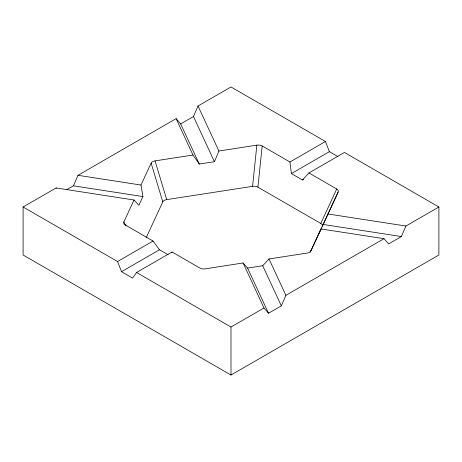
<?xml version="1.0" encoding="UTF-8"?>
<svg xmlns="http://www.w3.org/2000/svg" width="462" height="462" viewBox="0 0 462 462"><rect width="100%" height="100%" fill="white"/><g stroke="black" fill="none" stroke-linecap="round" stroke-linejoin="round"><path stroke-width="0.69" d="M146.142 237.763L162.797 201.882A5.527 3.188 0 0 1 166.701 199.619L252.581 186.342L256.843 145.143A5.527 3.194 0 0 1 262.191 145.963L289.951 162L291.412 173.602L302.5 180.001L303.742 179.285M302.5 180.001L308.928 172.955L336.7 188.993A5.527 3.194 0 0 1 338.138 192.077L322.216 226.542A5.527 3.188 0 0 0 320.79 223.458L257.917 187.168L262.185 145.969M171.864 252.506L172.049 251.986L199.815 268.018A5.527 3.194 0 0 0 205.157 268.849L243.093 262.976L247.568 268.07L268.532 313.242L281.335 305.85L285.891 295.334L384.009 238.687L388.565 243.942L401.368 236.55L405.919 226.034L438.9 206.993L438.9 255.007L231 375.034L23.1 255.007L23.1 206.993L56.081 187.953L134.038 200.011L138.877 205.313L142.931 196.569L140.979 185.048L151.143 163.144A5.527 3.194 0 0 1 155.053 160.886L192.989 155.024L199.284 164.039L214.432 161.694L218.907 151.01L198.019 106.006L231 86.966L325.462 141.499L329.406 151.663L338.028 156.647M66.73 189.691L73.435 185.822L77.991 175.306L176.109 118.653L180.665 123.914L199.284 164.039M180.665 123.914L193.468 116.522L198.019 106.006M319.069 233.189L321.021 228.938L384.009 238.687M320.784 223.464L336.7 188.993M310.268 252.108L321.021 228.938M310.406 251.986L338.132 192.071M168.128 254.735L159.5 249.757L153.072 241.031L125.3 224.994A5.527 3.194 0 0 1 123.862 221.916L134.038 200.011M172.049 251.986L136.538 272.488L132.594 278.095L121.506 271.696L117.562 261.532L23.1 206.993M247.568 268.07L262.716 265.725L269.011 258.968L306.947 253.095A5.527 3.194 0 0 0 310.862 250.843M117.562 261.532L153.072 241.031M289.951 162L325.462 141.499M121.506 271.696L159.5 249.757M291.412 173.602L329.406 151.663M308.928 172.955L344.438 152.454L438.9 206.993M136.538 272.488L231 327.021L263.981 307.981L268.532 313.242M218.907 151.01L256.843 145.143M77.991 175.306L140.979 185.048M327.962 213.975L405.919 226.034M73.435 185.822L142.931 196.569M323.123 224.445L401.368 236.55M56.081 187.953L56.364 188.282M123.868 221.916L125.999 225.866M269.011 258.968L285.891 295.334M193.468 116.522L214.432 161.694M262.716 265.725L281.335 305.85M176.109 118.653L192.989 155.024M243.093 262.976L263.981 307.981M155.053 160.892L166.701 199.624M151.143 163.144L162.797 201.882M231 327.021L231 375.034M252.575 186.336A5.527 3.188 0 0 1 257.923 187.162"/></g></svg>
